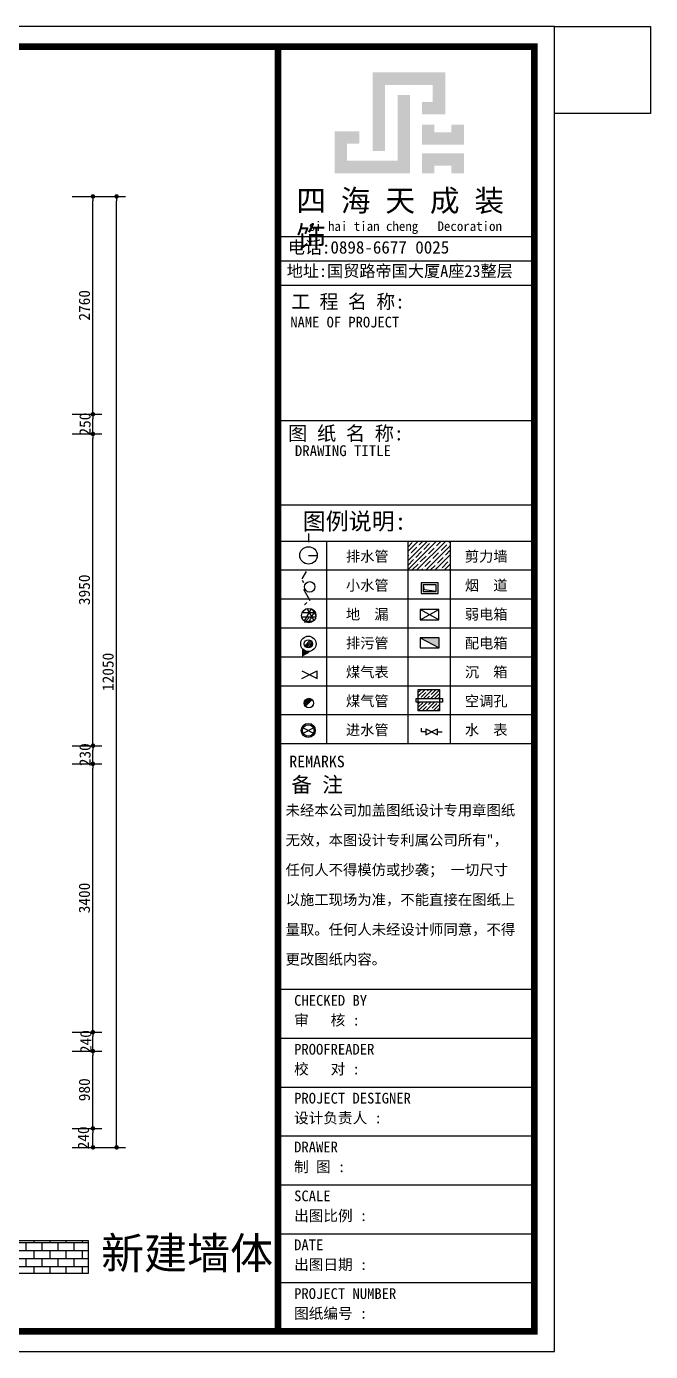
# Model space of a CAD drawing. Header units: millimetres. Extents: x -608935 to 90319, y -1318739 to -774154.
# Drawn here: x -125683 to -117770, y -817287 to -800497 of the extents above; entities that cross this region are included whole.
import ezdxf

# ---------------------------------------------------------------- set-up
doc = ezdxf.new("R2010")
doc.units = ezdxf.units.MM
doc.header["$PDMODE"] = 3
for name, color, linetype in [('250', 250, 'Continuous'), ('IFF_FURN', 30, 'Continuous'), ('L-梁', 252, 'Continuous'), ('layer 1', 7, 'Continuous'), ('LAYER3', 80, 'Continuous'), ('墙体', 7, 'Continuous')]:
    doc.layers.add(name, color=color, linetype=linetype)
doc.styles.add('80', font='', dxfattribs={"height": 80})
doc.styles.get("Standard").update_dxf_attribs({"font": 'simhei.ttf'})
doc.styles.add('STYLE1', font='')
doc.styles.add('红三维-宋体', font='')
doc.styles.add('红三维-黑体', font='simhei.ttf')
doc.styles.get('80').set_extended_font_data('SimSun')
doc.styles.get('STYLE1').set_extended_font_data('SimSun')
doc.styles.get('红三维-宋体').set_extended_font_data('SimSun')
doc.dimstyles.new('1-55', dxfattribs={"dimscale": 57, "dimtxt": 2.5, "dimasz": 1, "dimexe": 2, "dimexo": 0.625, "dimtad": 1, "dimdec": 0, "dimrnd": 5, "dimtxsty": 'Standard', "dimblk": 'DOT', "dimcen": 2.5, "dimclrd": 1, "dimclre": 1, "dimclrt": 2, "dimadec": 0, "dimazin": 0, "dimtfac": 1, "dimtdec": 0, "dimtmove": 2, "dimatfit": 3, "dimldrblk": 'DOT', "dimfxl": 1, "dimarcsym": 0})

# ---------------------------------------------------------------- blocks, each defined once
blk = doc.blocks.new('_Dot')
at = {"color": 0, "linetype": 'ByBlock', "lineweight": -2}
blk.add_line((-0.5, 0), (-1, 0), dxfattribs=at)
at = {"color": 0, "linetype": 'ByBlock', "const_width": 0.5}
blk.add_lwpolyline([(-0.25, 0, 1), (0.25, 0, 1)], format="xyb", close=True, dxfattribs=at)
blk = doc.blocks.new('*D306')
at = {"layer": '250', "color": 1, "lineweight": -2}
for p, q in [((-125104.375, -814460), (-124726, -814460)), ((-124840, -814643), (-124840, -814517)), ((-125104.375, -814700), (-124726, -814700))]:
    blk.add_line(p, q, dxfattribs=at)
at = {"layer": 'Defpoints', "color": 0}
for p in [(-125140, -814460), (-124840, -814460), (-125140, -814700)]:
    blk.add_point(p, dxfattribs=at)
at = {"layer": '250', "color": 1, "lineweight": -2, "xscale": 57, "yscale": 57, "zscale": 57}
for p, rotation in [((-124840, -814460), 90), ((-124840, -814700), 270)]:
    blk.add_blockref('_Dot', p, dxfattribs=dict(at, rotation=rotation))
at = {"layer": '250', "color": 2, "insert": (-124960, -814580), "char_height": 142.5, "attachment_point": 5, "rotation": 90}
blk.add_mtext('240', dxfattribs=at)
blk = doc.blocks.new('*D307')
at = {"layer": '250', "color": 1, "lineweight": -2}
for p, q in [((-125104, -813480), (-124726, -813480)), ((-124840, -814403), (-124840, -813537)), ((-125104, -814460), (-124726, -814460))]:
    blk.add_line(p, q, dxfattribs=at)
at = {"layer": 'Defpoints', "color": 0}
for p in [(-125140, -813480), (-124840, -813480), (-125140, -814460)]:
    blk.add_point(p, dxfattribs=at)
at = {"layer": '250', "color": 1, "lineweight": -2, "xscale": 57, "yscale": 57, "zscale": 57}
for p, rotation in [((-124840, -813480), 90), ((-124840, -814460), 270)]:
    blk.add_blockref('_Dot', p, dxfattribs=dict(at, rotation=rotation))
at = {"layer": '250', "color": 2, "insert": (-124948, -813970), "char_height": 142.5, "attachment_point": 5, "rotation": 90}
blk.add_mtext('980', dxfattribs=at)
blk = doc.blocks.new('*D308')
at = {"layer": '250', "color": 1, "lineweight": -2}
for p, q in [((-125104.375, -813240), (-124726, -813240)), ((-124840, -813423), (-124840, -813297)), ((-125104.375, -813480), (-124726, -813480))]:
    blk.add_line(p, q, dxfattribs=at)
at = {"layer": 'Defpoints', "color": 0}
for p in [(-125140, -813240), (-124840, -813240), (-125140, -813480)]:
    blk.add_point(p, dxfattribs=at)
at = {"layer": '250', "color": 1, "lineweight": -2, "xscale": 57, "yscale": 57, "zscale": 57}
for p, rotation in [((-124840, -813240), 90), ((-124840, -813480), 270)]:
    blk.add_blockref('_Dot', p, dxfattribs=dict(at, rotation=rotation))
at = {"layer": '250', "color": 2, "insert": (-124930, -813360), "char_height": 142.5, "attachment_point": 5, "rotation": 90}
blk.add_mtext('240', dxfattribs=at)
blk = doc.blocks.new('*D309')
at = {"layer": '250', "color": 1, "lineweight": -2}
for p, q in [((-125104, -809840), (-124726, -809840)), ((-124840, -813183), (-124840, -809897)), ((-125104, -813240), (-124726, -813240))]:
    blk.add_line(p, q, dxfattribs=at)
at = {"layer": 'Defpoints', "color": 0}
for p in [(-125140, -809840), (-124840, -809840), (-125140, -813240)]:
    blk.add_point(p, dxfattribs=at)
at = {"layer": '250', "color": 1, "lineweight": -2, "xscale": 57, "yscale": 57, "zscale": 57}
for p, rotation in [((-124840, -809840), 90), ((-124840, -813240), 270)]:
    blk.add_blockref('_Dot', p, dxfattribs=dict(at, rotation=rotation))
at = {"layer": '250', "color": 2, "insert": (-124948, -811540), "char_height": 142.5, "attachment_point": 5, "rotation": 90}
blk.add_mtext('3400', dxfattribs=at)
blk = doc.blocks.new('*D310')
at = {"layer": '250', "color": 1, "lineweight": -2}
for p, q in [((-125104.375, -809610), (-124726, -809610)), ((-124840, -809783), (-124840, -809667)), ((-125104.375, -809840), (-124726, -809840))]:
    blk.add_line(p, q, dxfattribs=at)
at = {"layer": 'Defpoints', "color": 0}
for p in [(-125140, -809610), (-124840, -809610), (-125140, -809840)]:
    blk.add_point(p, dxfattribs=at)
at = {"layer": '250', "color": 1, "lineweight": -2, "xscale": 57, "yscale": 57, "zscale": 57}
for p, rotation in [((-124840, -809610), 90), ((-124840, -809840), 270)]:
    blk.add_blockref('_Dot', p, dxfattribs=dict(at, rotation=rotation))
at = {"layer": '250', "color": 2, "insert": (-124940, -809725), "char_height": 142.5, "attachment_point": 5, "rotation": 90}
blk.add_mtext('230', dxfattribs=at)
blk = doc.blocks.new('*D311')
at = {"layer": '250', "color": 1, "lineweight": -2}
for p, q in [((-125104, -805660), (-124726, -805660)), ((-124840, -809553), (-124840, -805717)), ((-125104, -809610), (-124726, -809610))]:
    blk.add_line(p, q, dxfattribs=at)
at = {"layer": 'Defpoints', "color": 0}
for p in [(-125140, -805660), (-124840, -805660), (-125140, -809610)]:
    blk.add_point(p, dxfattribs=at)
at = {"layer": '250', "color": 1, "lineweight": -2, "xscale": 57, "yscale": 57, "zscale": 57}
for p, rotation in [((-124840, -805660), 90), ((-124840, -809610), 270)]:
    blk.add_blockref('_Dot', p, dxfattribs=dict(at, rotation=rotation))
at = {"layer": '250', "color": 2, "insert": (-124948, -807635), "char_height": 142.5, "attachment_point": 5, "rotation": 90}
blk.add_mtext('3950', dxfattribs=at)
blk = doc.blocks.new('*D312')
at = {"layer": '250', "color": 1, "lineweight": -2}
for p, q in [((-125104.375, -805410), (-124726, -805410)), ((-124840, -805603), (-124840, -805467)), ((-125104.375, -805660), (-124726, -805660))]:
    blk.add_line(p, q, dxfattribs=at)
at = {"layer": 'Defpoints', "color": 0}
for p in [(-125140, -805410), (-124840, -805410), (-125140, -805660)]:
    blk.add_point(p, dxfattribs=at)
at = {"layer": '250', "color": 1, "lineweight": -2, "xscale": 57, "yscale": 57, "zscale": 57}
for p, rotation in [((-124840, -805410), 90), ((-124840, -805660), 270)]:
    blk.add_blockref('_Dot', p, dxfattribs=dict(at, rotation=rotation))
at = {"layer": '250', "color": 2, "insert": (-124940, -805535), "char_height": 142.5, "attachment_point": 5, "rotation": 90}
blk.add_mtext('250', dxfattribs=at)
blk = doc.blocks.new('*D313')
at = {"layer": '250', "color": 1, "lineweight": -2}
for p, q in [((-125104, -802650), (-124726, -802650)), ((-124840, -805353), (-124840, -802707)), ((-125104, -805410), (-124726, -805410))]:
    blk.add_line(p, q, dxfattribs=at)
at = {"layer": 'Defpoints', "color": 0}
for p in [(-125140, -802650), (-124840, -802650), (-125140, -805410)]:
    blk.add_point(p, dxfattribs=at)
at = {"layer": '250', "color": 1, "lineweight": -2, "xscale": 57, "yscale": 57, "zscale": 57}
for p, rotation in [((-124840, -802650), 90), ((-124840, -805410), 270)]:
    blk.add_blockref('_Dot', p, dxfattribs=dict(at, rotation=rotation))
at = {"layer": '250', "color": 2, "insert": (-124948, -804030), "char_height": 142.5, "attachment_point": 5, "rotation": 90}
blk.add_mtext('2760', dxfattribs=at)
blk = doc.blocks.new('*D314')
at = {"layer": '250', "color": 1, "lineweight": -2}
for p, q in [((-125069, -802650), (-124426, -802650)), ((-124540, -814643), (-124540, -802707)), ((-125069, -814700), (-124426, -814700))]:
    blk.add_line(p, q, dxfattribs=at)
at = {"layer": 'Defpoints', "color": 0}
for p in [(-125104, -802650), (-124540, -802650), (-125104, -814700)]:
    blk.add_point(p, dxfattribs=at)
at = {"layer": '250', "color": 1, "lineweight": -2, "xscale": 57, "yscale": 57, "zscale": 57}
for p, rotation in [((-124540, -802650), 90), ((-124540, -814700), 270)]:
    blk.add_blockref('_Dot', p, dxfattribs=dict(at, rotation=rotation))
at = {"layer": '250', "color": 2, "insert": (-124648, -808675), "char_height": 142.5, "attachment_point": 5, "rotation": 90}
blk.add_mtext('12050', dxfattribs=at)
blk = doc.blocks.new('gsb')
at = {"layer": 'layer 1', "lineweight": 5}
for points in [[(121892, -236999), (123042, -236999), (123042, -237409), (122782, -237409), (122782, -237709), (123342, -237709), (123342, -236699), (121592, -236699), (121592, -238589), (121892, -238589)], [(122492, -237239), (122192, -237239), (122192, -238829), (120972, -238829), (120972, -238419), (121272, -238419), (121272, -238119), (120672, -238119), (120672, -239129), (122492, -239129)], [(123792, -237959), (123492, -237959), (123492, -238139), (123082, -238139), (123082, -237959), (122782, -237959), (122782, -238439), (123792, -238439)], [(123792, -238649), (122782, -238649), (122782, -239129), (123082, -239129), (123082, -238949), (123492, -238949), (123492, -239129), (123792, -239129)]]:
    blk.add_hatch(color=44, dxfattribs=at).paths.add_polyline_path(points)
blk = doc.blocks.new('A$C54AD448D')
at = {"layer": 'LAYER3'}
for points in [[(-2925, 8345), (-3016, 8298), (-3016, 8392)], [(-1378, 8524), (-1378, 8401), (-1602, 8524)], [(-2894, 7784), (-2973, 7705, -0.197284), (-2990, 7744, -0.670447)]]:
    blk.add_hatch(color=8, dxfattribs=at).paths.add_polyline_path(points)
at = {"color": 1}
blk.add_line((-3304, 15583), (-3304, 240), dxfattribs=at)
at = {"color": 8, "ltscale": 0.1}
for p, q in [((-1753, 9662), (-1737, 9678)), ((-1753, 9552), (-1627, 9678)), ((-1753, 9442), (-1517, 9678)), ((-1753, 9333), (-1408, 9678)), ((-1753, 9607), (-1698, 9662)), ((-1684, 9675), (-1684, 9675)), ((-1643, 9333), (-1298, 9678)), ((-1616, 9634), (-1572, 9678)), ((-1479, 9662), (-1479, 9662)), ((-1465, 9675), (-1462, 9678)), ((-1410, 9621), (-1353, 9678)), ((-1259, 9662), (-1244, 9677)), ((-1753, 9497), (-1739, 9511)), ((-1725, 9525), (-1725, 9525)), ((-1712, 9538), (-1643, 9607)), ((-1657, 9483), (-1588, 9552)), ((-1629, 9621), (-1629, 9621)), ((-1602, 9429), (-1534, 9497)), ((-1575, 9566), (-1575, 9566)), ((-1561, 9579), (-1492, 9648)), ((-1534, 9333), (-1244, 9622)), ((-1520, 9511), (-1520, 9511)), ((-1506, 9525), (-1438, 9593)), ((-1451, 9470), (-1383, 9538)), ((-1424, 9607), (-1424, 9607)), ((-1424, 9333), (-1244, 9513)), ((-1369, 9552), (-1369, 9552)), ((-1355, 9566), (-1287, 9634)), ((-1314, 9497), (-1314, 9497)), ((-1300, 9511), (-1244, 9568)), ((-1273, 9648), (-1273, 9648)), ((-1753, 9387), (-1684, 9456)), ((-1698, 9333), (-1629, 9401)), ((-1671, 9470), (-1671, 9470)), ((-1616, 9415), (-1616, 9415)), ((-1588, 9333), (-1575, 9346)), ((-1561, 9360), (-1561, 9360)), ((-1547, 9374), (-1479, 9442)), ((-1479, 9333), (-1424, 9387)), ((-1465, 9456), (-1465, 9456)), ((-1410, 9401), (-1410, 9401)), ((-1396, 9415), (-1328, 9483)), ((-1355, 9346), (-1355, 9346)), ((-1342, 9360), (-1273, 9429)), ((-1314, 9333), (-1244, 9403)), ((-1259, 9442), (-1259, 9442)), ((-1259, 9333), (-1244, 9348)), ((-1246, 9456), (-1244, 9458)), ((-1369, 9333), (-1369, 9333)), ((-1626, 7825), (-1546, 7905)), ((-1626, 7869), (-1590, 7905)), ((-1626, 7737), (-1607, 7756)), ((-1626, 7649), (-1519, 7756)), ((-1604, 7803), (-1604, 7803)), ((-1593, 7814), (-1538, 7869)), ((-1563, 7799), (-1458, 7905)), ((-1538, 7649), (-1431, 7756)), ((-1527, 7880), (-1527, 7880)), ((-1520, 7799), (-1494, 7825)), ((-1516, 7891), (-1502, 7905)), ((-1505, 7726), (-1475, 7756)), ((-1483, 7836), (-1483, 7836)), ((-1476, 7799), (-1372, 7903)), ((-1472, 7847), (-1417, 7902)), ((-1428, 7803), (-1373, 7858)), ((-1388, 7799), (-1372, 7815)), ((-1626, 7693), (-1571, 7748)), ((-1582, 7649), (-1527, 7704)), ((-1516, 7715), (-1516, 7715)), ((-1494, 7649), (-1483, 7660)), ((-1472, 7671), (-1472, 7671)), ((-1461, 7682), (-1406, 7737)), ((-1450, 7649), (-1372, 7727)), ((-1406, 7649), (-1372, 7683)), ((-1395, 7748), (-1395, 7748))]:
    blk.add_line(p, q, dxfattribs=at)
blk.add_lwpolyline([(-240, 15583), (-22136, 15583), (-22136, 240), (-240, 240)], close=True)
blk.add_lwpolyline([(-1626, 7905), (-1372, 7905), (-1372, 7649), (-1626, 7649)], close=True, dxfattribs=at)
at = {"layer": 'IFF_FURN', "color": 8}
for p, q in [((-3304, 13313), (-237, 13313)), ((-2921, 13313), (-240, 13313)), ((-3304, 13026), (-237, 13026)), ((-3304, 12734), (-237, 12734)), ((-3304, 11119), (-240, 11119)), ((-3304, 10112), (-240, 10112)), ((-3304, 9678), (-240, 9678)), ((-2725, 9678), (-2725, 7261)), ((-1753, 9678), (-1753, 7261)), ((-1244, 9678), (-1244, 7261)), ((-3304, 9333), (-240, 9333)), ((-3304, 8987), (-240, 8987)), ((-3304, 8642), (-240, 8642)), ((-3304, 8297), (-240, 8297)), ((-3304, 7951), (-240, 7951)), ((-3304, 7606), (-240, 7606)), ((-3304, 7261), (-240, 7261)), ((-3304, 7261), (-240, 7261)), ((-3304, 4325), (-240, 4325)), ((-3304, 3741), (-240, 3741)), ((-3304, 3158), (-240, 3158)), ((-3304, 2574), (-240, 2574)), ((-3304, 1991), (-240, 1991)), ((-3304, 1407), (-240, 1407)), ((-3304, 823), (-240, 823)), ((-3359, 240), (-240, 240))]:
    blk.add_line(p, q, dxfattribs=at)
at = {"layer": 'IFF_FURN'}
blk.add_lwpolyline([(0, 15823), (-22376, 15823), (-22376, 0), (0, 0)], close=True, dxfattribs=at)
at = {"layer": 'IFF_FURN', "color": 8, "const_width": 79.9}
for points in [[(-22136, 15583), (-22136, 240), (-240, 240), (-240, 15583), (-22136, 15583)], [(-3304, 15583), (-3304, 240)]]:
    blk.add_lwpolyline(points, dxfattribs=at)
at = {"layer": 'L-梁'}
blk.add_lwpolyline([(-1651, 7799), (-1336, 7799), (-1336, 7756), (-1651, 7756)], close=True, dxfattribs=at)
at = {"layer": 'LAYER3', "color": 8}
for p, q in [((-2938, 9769), (-2938, 9665)), ((-2938, 9507), (-2834, 9507)), ((-2966, 9315), (-3017, 9226)), ((-3014, 9210), (-2997, 9182)), ((-3000, 9104), (-2922, 8968)), ((-1552, 9094), (-1567, 9155)), ((-1413, 9077), (-1552, 9094)), ((-2906, 8869), (-2989, 8726)), ((-2985, 8918), (-2959, 8943)), ((-2957, 8871), (-2876, 8729)), ((-2893, 8863), (-2850, 8788)), ((-1604, 8738), (-1381, 8861)), ((-1381, 8738), (-1604, 8861)), ((-3017, 8774), (-2852, 8774)), ((-3010, 8825), (-2858, 8825)), ((-2988, 8707), (-2934, 8761)), ((-2984, 8722), (-2884, 8722)), ((-2865, 8837), (-2940, 8706)), ((-2983, 8428), (-2917, 8494)), ((-2974, 8416), (-2904, 8485)), ((-2961, 8407), (-2895, 8472)), ((-2943, 8402), (-2891, 8454)), ((-2914, 8409), (-2898, 8425)), ((-1602, 8524), (-1378, 8401)), ((-3016, 8037), (-2833, 8130)), ((-3016, 8130), (-2833, 8037)), ((-2973, 7705), (-2894, 7784)), ((-3002, 7385), (-2879, 7448)), ((-3002, 7448), (-2879, 7385)), ((-1588, 7399), (-1588, 7442)), ((-1535, 7399), (-1588, 7399)), ((-1535, 7434), (-1396, 7363)), ((-1535, 7363), (-1396, 7434)), ((-1396, 7399), (-1342, 7399))]:
    blk.add_line(p, q, dxfattribs=at)
for points in [[(-1591, 9053), (-1389, 9053), (-1389, 9179), (-1591, 9179)], [(-1567, 9077), (-1413, 9077), (-1413, 9155), (-1567, 9155)], [(-1604, 8738), (-1381, 8738), (-1381, 8861), (-1604, 8861)], [(-1602, 8401), (-1378, 8401), (-1378, 8524), (-1602, 8524)]]:
    blk.add_lwpolyline(points, close=True, dxfattribs=at)
for points in [[(-2833, 8037), (-2833, 8130)], [(-1535, 7434), (-1535, 7363)], [(-1396, 7363), (-1396, 7434)]]:
    blk.add_lwpolyline(points, dxfattribs=at)
for centre, radius in [((-2938, 9507), 104), ((-2924, 9131), 62.3), ((-2935, 8788), 85.7), ((-2940, 8451), 91.7), ((-2940, 8451), 48.9), ((-2934, 7744), 56.1), ((-2941, 7416), 84.1), ((-2941, 7416), 69.1)]:
    blk.add_circle(centre, radius, dxfattribs=at)
at = {"xscale": 0.4953001720647555, "yscale": 0.4953001720560431, "zscale": 0.4953001720625775}
blk.add_blockref('gsb', (-62396, 132511), dxfattribs=at)
at = {"color": 8}
for s, height, style, p in [('工 程 名 称:', 165.8, '红三维-黑体', (-3145, 12455)), ('NAME OF PROJECT', 127.54, '红三维-宋体', (-3156, 12229)), ('图 纸 名 称:', 168.8, '红三维-黑体', (-3182, 10880)), ('DRAWING TITLE', 129.82, '红三维-宋体', (-3101, 10692)), ('REMARKS', 139.2, '红三维-宋体', (-3168, 6976)), ('备 注', 181, '红三维-黑体', (-3144, 6679)), ('未经本公司加盖图纸设计专用章图纸', 125.7, '红三维-宋体', (-3212, 6401)), ('无效，本图设计专利属公司所有"，', 125.7, '红三维-宋体', (-3212, 6045)), ('任何人不得模仿或抄袭； 一切尺寸', 125.7, '红三维-宋体', (-3212, 5689)), ('以施工现场为准，不能直接在图纸上', 125.7, '红三维-宋体', (-3212, 5333)), ('量取。任何人未经设计师同意，不得', 125.7, '红三维-宋体', (-3212, 4977)), ('更改图纸内容。', 125.7, '红三维-宋体', (-3212, 4621)), ('CHECKED BY', 128.1, '红三维-宋体', (-3110, 4129)), ('审   核 :', 128.1, '红三维-黑体', (-3110, 3893)), ('PROOFREADER', 128.13, '红三维-宋体', (-3110, 3545)), ('校   对 :', 128.1, '红三维-黑体', (-3110, 3309)), ('PROJECT DESIGNER', 128.13, '红三维-宋体', (-3110, 2961)), ('设计负责人 :', 128.1, '红三维-黑体', (-3110, 2725)), ('DRAWER', 128.1, '红三维-宋体', (-3110, 2378)), ('制 图 :', 128.1, '红三维-黑体', (-3110, 2142)), ('SCALE', 128.1, '红三维-宋体', (-3110, 1794)), ('出图比例 :', 128.1, '红三维-黑体', (-3110, 1558)), ('DATE', 128.1, '红三维-宋体', (-3110, 1210)), ('出图日期 :', 128.1, '红三维-黑体', (-3110, 974)), ('PROJECT NUMBER', 128.13, '红三维-宋体', (-3110, 627)), ('图纸编号 :', 128.1, '红三维-黑体', (-3110, 391))]:
    blk.add_text(s, height=height, dxfattribs=dict(at, style=style)).set_placement(p)
at = {"color": 31, "attachment_point": 1}
for s, insert, char_height, width in [('{\\fSimSun|b0|i0|c134|p2;\\C8;电话:0898-6677 0025}', (-3184, 13260), 149.02, 37026.02), ('{\\fSimSun|b0|i0|c134|p2;\\C8;地址:国贸路帝国大厦A座23整层}', (-3199, 12974), 141.57, 35174.72)]:
    blk.add_mtext(s, dxfattribs=dict(at, insert=insert, char_height=char_height, width=width))
at = {"layer": 'layer 1', "color": 44, "lineweight": 5, "attachment_point": 1}
for s, insert, char_height, width in [('{\\fSimHei|b0|i0|c134|p49;\\T1.5;四海天成装饰}', (-3084, 13874), 260.03, 2800.15), ('{\\f@SimHei|b0|i0|c134|p2;\\C44;\\c31385;si hai tian cheng\\fSimHei|b0|i0|c134|p2;   Decoratio\\f@SimHei|b0|i0|c134|p2;n}', (-2936, 13495), 113.157, 2993.33)]:
    blk.add_mtext(s, dxfattribs=dict(at, insert=insert, char_height=char_height, width=width))
at = {"layer": 'LAYER3', "color": 8, "insert": (-3007, 10015), "char_height": 164, "width": 2714.37, "attachment_point": 1, "style": 'STYLE1'}
blk.add_mtext('{\\fFangSong_GB2312|b0|i0|c134|p49;\\H1.228x;图例说明:}', dxfattribs=at)
at = {"layer": '墙体', "color": 76, "char_height": 124.8, "width": 763.42, "attachment_point": 7, "style": '80'}
for s, insert in [('{\\C8;排水管}', (-2491, 9419)), ('{\\C8;剪力墙}', (-1070, 9419)), ('{\\C8;小水管}', (-2491, 9073)), ('{\\C8;烟  道}', (-1070, 9073)), ('{\\C8;地  漏}', (-2491, 8728)), ('{\\C8;弱电箱}', (-1070, 8728)), ('{\\C8;排污管}', (-2491, 8383)), ('{\\C8;配电箱}', (-1070, 8383)), ('{\\C8;煤气表}', (-2491, 8037)), ('{\\C8;沉  箱}', (-1070, 8037)), ('{\\C8;煤气管}', (-2491, 7692)), ('{\\C8;空调孔}', (-1070, 7692)), ('{\\C8;进水管}', (-2491, 7347)), ('{\\C8;水  表}', (-1070, 7347))]:
    blk.add_mtext(s, dxfattribs=dict(at, insert=insert))

msp = doc.modelspace()

# ---------------------------------------------------------------- hatches: boundary and pattern name
at = {"layer": '250'}
h = msp.add_hatch(dxfattribs=at)
h.set_pattern_fill('AR-B816', color=1, scale=0.5, style=0, double=1)
h.set_pattern_definition([(0, (-234702.3, -807370.3), (0, 101.6), []), (90, (-234702.3, -807370.3), (-101.6, 101.6), [101.6, -101.6])])
h.paths.add_polyline_path([(-126403.5, -815881.3), (-126403.5, -816300.3), (-124902, -816300.3), (-124902, -815881.3)])

# ---------------------------------------------------------------- linework, layer by layer
at = {"color": 1}
msp.add_lwpolyline([(-126403.5, -815881.3), (-124902, -815881.3), (-124902, -816300.3), (-126403.5, -816300.3)], close=True, dxfattribs=at)
at = {"layer": '250', "color": 0}
msp.add_lwpolyline([(-118988.7, -800496.8), (-117770, -800496.8), (-117770, -801600), (-118988.7, -801600)], close=True, dxfattribs=at)

# ---------------------------------------------------------------- block references
at = {"color": 7, "linetype": 'ByBlock', "xscale": 1.061146067193476, "yscale": 1.06114606722258, "zscale": 1.061146067202521}
msp.add_blockref('A$C54AD448D', (-118988.7, -817287), dxfattribs=at)

# ---------------------------------------------------------------- texts
at = {"color": 1, "insert": (-123646.2, -816062.8), "char_height": 400, "attachment_point": 5}
msp.add_mtext('新建墙体', dxfattribs=at)

# ---------------------------------------------------------------- dimensions: what is measured, and where the dimension line sits
at = {"layer": '250', "color": 0}
for base, p1, p2, angle, picture, middle in [((-124840, -802650), (-125140, -805410), (-125140, -802650), 270, '*D313', (-124947.7, -804030)), ((-124540, -802650), (-125104.4, -814700), (-125104.4, -802650), 90, '*D314', (-124647.7, -808675)), ((-124840, -805660), (-125140, -809610), (-125140, -805660), 270, '*D311', (-124947.7, -807635)), ((-124840, -809840), (-125140, -813240), (-125140, -809840), 270, '*D309', (-124947.7, -811540)), ((-124840, -813480), (-125140, -814460), (-125140, -813480), 270, '*D307', (-124947.7, -813970))]:
    dim = msp.add_linear_dim(base=base, p1=p1, p2=p2, angle=angle, dimstyle='1-55', dxfattribs=at)
    dim.commit()
    dim.dimension.update_dxf_attribs({"geometry": picture, "text_midpoint": middle})
for base, p1, p2, picture, middle in [((-124840, -805410), (-125140, -805660), (-125140, -805410), '*D312', (-124940, -805535)), ((-124840, -809610), (-125140, -809840), (-125140, -809610), '*D310', (-124940, -809725)), ((-124840, -813240), (-125140, -813480), (-125140, -813240), '*D308', (-124930, -813360)), ((-124840, -814460), (-125140, -814700), (-125140, -814460), '*D306', (-124960, -814580))]:
    dim = msp.add_linear_dim(base=base, p1=p1, p2=p2, angle=270, dimstyle='1-55', dxfattribs=at)
    dim.commit()
    dim.dimension.update_dxf_attribs({"geometry": picture, "text_midpoint": middle, "dimtype": 160})

doc.saveas('drawing.dxf')
